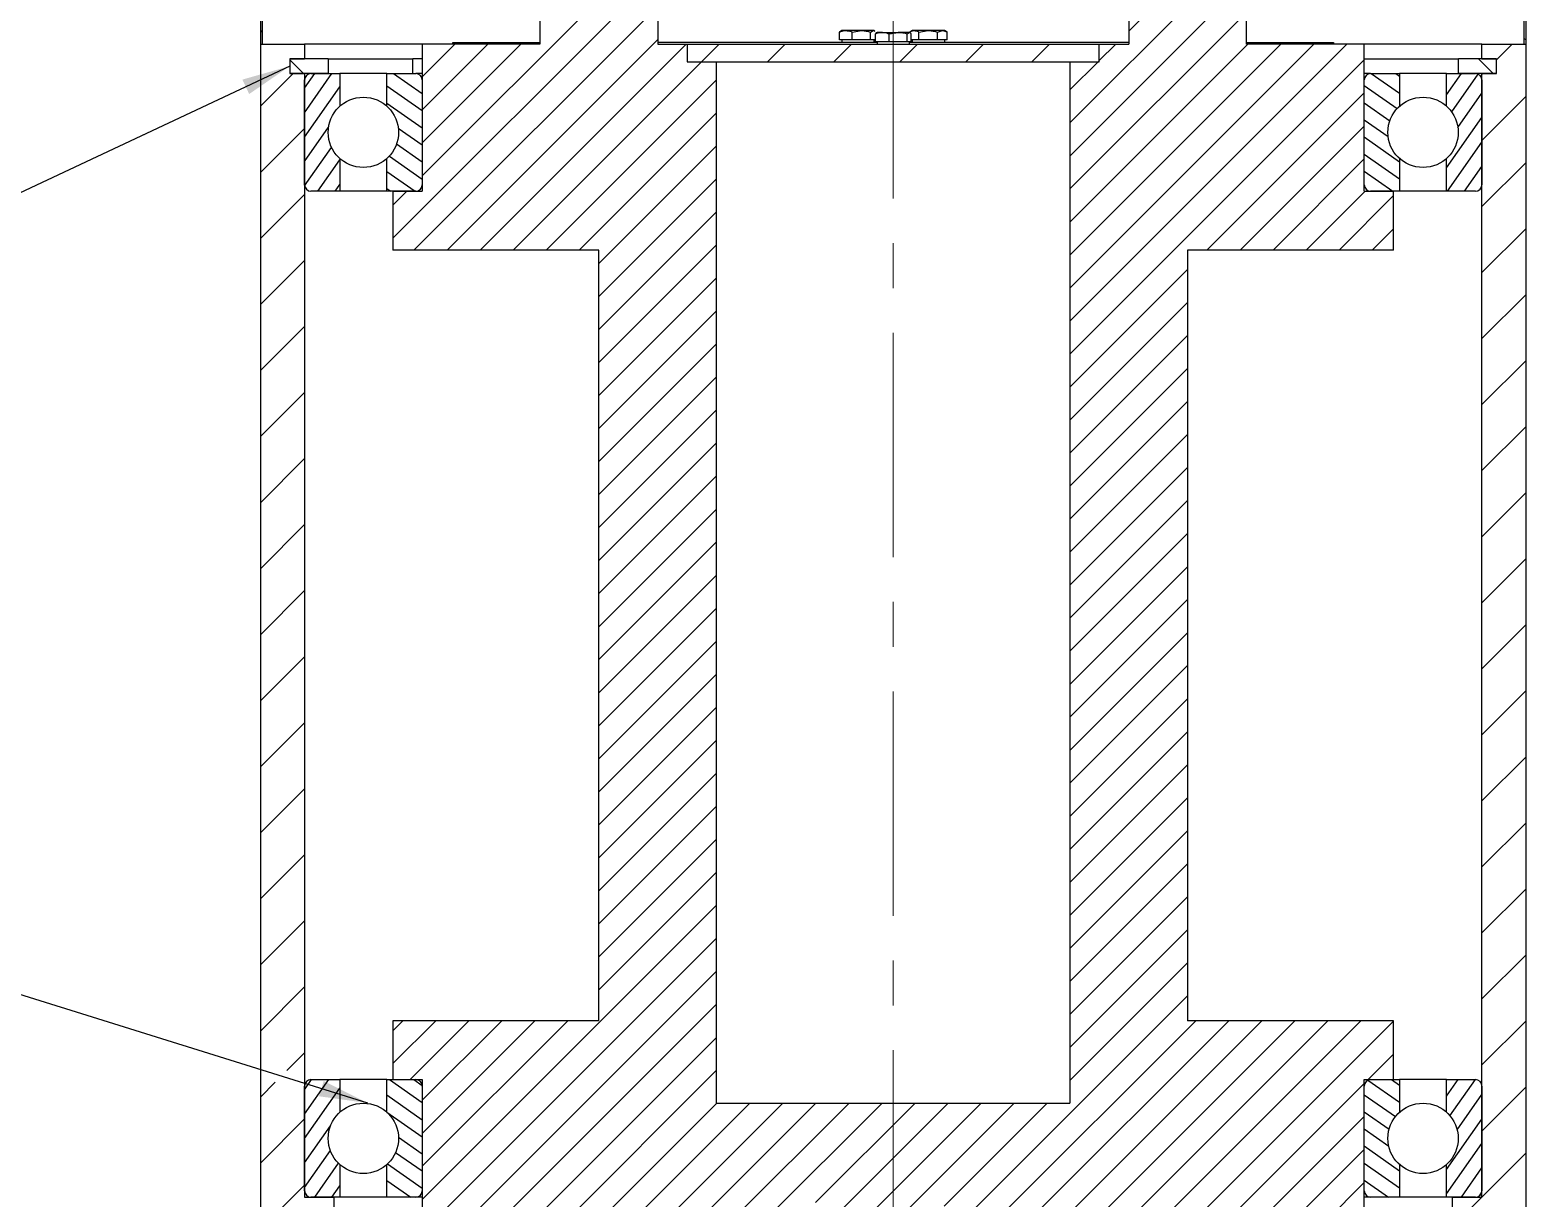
# Model space of a CAD drawing. Header units: millimetres. Extents: x 2 to 1187, y 2 to 839.
# Drawn here: x 628.7 to 730.4, y 618.3 to 697.7 of the extents above; entities that cross this region are included whole.
import ezdxf

# ---------------------------------------------------------------- set-up
doc = ezdxf.new("R2010")
doc.units = ezdxf.units.MM
doc.linetypes.add('CENTERX2', pattern=[20.32, 12.7, -2.54, 2.54, -2.54])
doc.dimstyles.new('SLDDIMSTYLE0', dxfattribs={"dimtxt": 0.18, "dimasz": 3.302, "dimexe": 0, "dimexo": 0.0625, "dimgap": 0, "dimtad": 0, "dimtih": 1, "dimtoh": 1, "dimdec": 0, "dimrnd": 1e-09, "dimzin": 0, "dimdsep": 46, "dimtxsty": 'Standard', "dimsah": 1, "dimcen": 0.09, "dimadec": 0, "dimazin": 0, "dimtfac": 3.302, "dimtdec": 0, "dimtofl": 0, "dimtmove": 0, "dimatfit": 3, "dimfxl": 1, "dimfrac": 2, "dimtolj": 1, "dimtzin": 0, "dimarcsym": 0})

# ---------------------------------------------------------------- blocks, each defined once
blk = doc.blocks.new('SW_HATCH_0')
at = {"color": 0, "linetype": 'Continuous', "lineweight": 18}
for p, q in [((60, 185.72), (52, 177.72)), ((20, 183.89), (4, 167.89)), ((60, 183.48), (48, 171.48)), ((20, 181.64), (2, 163.64)), ((60, 181.23), (48, 169.23)), ((20, 179.4), (3.44, 162.84)), ((60, 178.99), (48, 166.99)), ((-7, 177.78), (-6.88, 177.66)), ((20, 177.15), (5.69, 162.84)), ((78.88, 177.22), (79, 177.1)), ((10.7, 176.84), (4, 170.13)), ((8.46, 176.84), (4, 172.38)), ((6.21, 176.84), (4, 174.62)), ((21.93, 176.84), (7.93, 162.84)), ((24.18, 176.84), (22.98, 175.64)), ((28.67, 176.84), (27.47, 175.64)), ((33.16, 176.84), (31.96, 175.64)), ((37.65, 176.84), (36.45, 175.64)), ((42.14, 176.84), (40.94, 175.64)), ((46.63, 176.84), (45.43, 175.64)), ((66.83, 176.84), (48, 158.01)), ((64.59, 176.84), (48, 160.25)), ((62.34, 176.84), (48, 162.5)), ((60.1, 176.84), (48, 164.74)), ((51.12, 176.84), (50, 175.72)), ((78.06, 176.84), (77, 175.78)), ((-5, 175.78), (-4.06, 174.84)), ((22.98, 175.64), (10.18, 162.84)), ((68, 175.76), (48, 155.76)), ((49.92, 175.64), (48, 173.72)), ((50, 175.72), (49.92, 175.64)), ((75.77, 175.84), (76.77, 174.84)), ((-4.77, 174.84), (-7, 172.61)), ((24, 174.42), (12.42, 162.84)), ((76.06, 174.84), (76, 174.78)), ((68, 173.52), (57.32, 162.84)), ((79, 173.29), (76, 170.29)), ((24, 172.17), (14.67, 162.84)), ((-4, 171.11), (-7, 168.11)), ((68, 171.27), (59.57, 162.84)), ((24, 169.93), (16, 161.93)), ((68, 169.03), (61.81, 162.84)), ((79, 168.8), (76, 165.8)), ((2.95, 166.84), (2, 165.89)), ((24, 167.68), (16, 159.68)), ((68.06, 166.84), (64.06, 162.84)), ((-4, 166.62), (-7, 163.62)), ((70, 166.54), (66.3, 162.84)), ((24, 165.44), (16, 157.44)), ((70, 164.29), (68.55, 162.84)), ((79, 164.31), (76, 161.31)), ((24, 163.19), (16, 155.19)), ((-4, 162.13), (-7, 159.13)), ((24, 160.95), (16, 152.95)), ((56, 161.52), (48, 153.52)), ((79, 159.82), (76, 156.82)), ((24, 158.7), (16, 150.7)), ((56, 159.27), (48, 151.27)), ((-4, 157.64), (-7, 154.64)), ((56, 157.03), (48, 149.03)), ((24, 156.46), (16, 148.46)), ((56, 154.78), (48, 146.78)), ((79, 155.33), (76, 152.33)), ((24, 154.21), (16, 146.21)), ((-4, 153.15), (-7, 150.15)), ((56, 152.54), (48, 144.54)), ((24, 151.97), (16, 143.97)), ((79, 150.84), (76, 147.84)), ((24, 149.72), (16, 141.72)), ((56, 150.29), (48, 142.29)), ((-4, 148.66), (-7, 145.66)), ((24, 147.48), (16, 139.48)), ((56, 148.05), (48, 140.05)), ((56, 145.8), (48, 137.8)), ((79, 146.35), (76, 143.35)), ((24, 145.23), (16, 137.23)), ((-4, 144.17), (-7, 141.17)), ((56, 143.56), (48, 135.56)), ((24, 142.99), (16, 134.99)), ((56, 141.31), (48, 133.31)), ((79, 141.86), (76, 138.86)), ((24, 140.74), (16, 132.74)), ((-4, 139.68), (-7, 136.68)), ((24, 138.5), (16, 130.5)), ((56, 139.07), (48, 131.07)), ((79, 137.37), (76, 134.37)), ((24, 136.25), (16, 128.25)), ((56, 136.82), (48, 128.82)), ((-4, 135.19), (-7, 132.19)), ((56, 134.58), (48, 126.58)), ((24, 134.01), (16, 126.01)), ((56, 132.33), (48, 124.33)), ((79, 132.88), (76, 129.88)), ((24, 131.76), (16, 123.76)), ((-4, 130.7), (-7, 127.7)), ((24, 129.52), (16, 121.52)), ((56, 130.09), (48, 122.09)), ((79, 128.39), (76, 125.39)), ((24, 127.27), (16, 119.27)), ((56, 127.84), (48, 119.84)), ((-4, 126.21), (-7, 123.21)), ((56, 125.6), (48, 117.6)), ((24, 125.03), (16, 117.03)), ((56, 123.35), (48, 115.35)), ((79, 123.9), (76, 120.9)), ((24, 122.78), (16, 114.78)), ((-4, 121.72), (-7, 118.72)), ((56, 121.11), (48, 113.11)), ((24, 120.54), (16, 112.54)), ((79, 119.41), (76, 116.41)), ((24, 118.29), (4, 98.29)), ((56, 118.86), (48, 110.86)), ((-4, 117.23), (-7, 114.23)), ((24, 116.05), (4.79, 96.84)), ((56, 116.62), (48, 108.62)), ((79, 114.92), (76, 111.92)), ((56, 114.37), (48, 106.37)), ((24, 113.8), (7.04, 96.84)), ((-4, 112.74), (-7, 109.74)), ((56, 112.13), (40.71, 96.84)), ((24, 111.56), (9.28, 96.84)), ((4.92, 110.44), (2, 107.52)), ((2.68, 110.44), (2, 109.76)), ((7.17, 110.44), (3.17, 106.44)), ((13.9, 110.44), (4, 100.54)), ((11.66, 110.44), (4, 102.78)), ((9.41, 110.44), (4, 105.03)), ((56.56, 110.44), (42.96, 96.84)), ((58.8, 110.44), (45.2, 96.84)), ((61.05, 110.44), (47.45, 96.84)), ((63.29, 110.44), (49.69, 96.84)), ((65.54, 110.44), (51.94, 96.84)), ((67.78, 110.44), (54.18, 96.84)), ((70, 110.41), (56.43, 96.84)), ((79, 110.43), (76, 107.43)), ((24, 109.31), (11.53, 96.84)), ((-4, 108.25), (-5.2, 107.06)), ((70, 108.17), (68.27, 106.44)), ((24, 107.07), (13.77, 96.84)), ((-6, 106.26), (-7, 105.25)), ((68, 106.17), (58.67, 96.84)), ((79, 105.94), (76, 102.94)), ((24.02, 104.84), (16.02, 96.84)), ((26.26, 104.84), (18.26, 96.84)), ((28.51, 104.84), (20.51, 96.84)), ((30.75, 104.84), (22.75, 96.84)), ((33, 104.84), (25, 96.84)), ((35.24, 104.84), (27.24, 96.84)), ((37.49, 104.84), (30.72, 98.07)), ((39.73, 104.84), (31.73, 96.84)), ((41.98, 104.84), (33.98, 96.84)), ((44.22, 104.84), (36.22, 96.84)), ((46.47, 104.84), (39.47, 97.84)), ((-4, 103.76), (-7, 100.76)), ((68, 103.92), (60.92, 96.84)), ((68, 101.68), (63.16, 96.84)), ((79, 101.45), (76, 98.45)), ((-4, 99.27), (-7, 96.27)), ((68, 99.43), (65.41, 96.84)), ((75.99, 98.44), (70.39, 92.84))]:
    blk.add_line(p, q, dxfattribs=at)

msp = doc.modelspace()

# ---------------------------------------------------------------- hatches: boundary and pattern name
h = msp.add_hatch()
h.set_pattern_fill('ANSI31', color=256, scale=0.3, angle=10)
h.paths.add_polyline_path([(727.404446, 625.924627, 0.4142135624), (726.964446, 626.364627), (725.004446, 626.364627), (725.004446, 624.140042, -0.2124421075), (725.794446, 622.364627, -0.2124421075), (725.004446, 620.589211), (725.004446, 618.364627), (726.964446, 618.364627, 0.4142135624), (727.404446, 618.804627)])
h.paths.add_polyline_path([(649.014446, 622.364627, -0.2124421075), (649.804446, 624.140042), (649.804446, 626.364627), (647.844446, 626.364627, 0.4142135624), (647.404446, 625.924627), (647.404446, 618.804627, 0.4142135624), (647.844446, 618.364627), (649.404446, 618.364627), (649.804446, 618.364627), (649.804446, 620.589211, -0.2124421075)])
h.paths.add_polyline_path([(649.804446, 692.540042), (649.804446, 694.764627), (647.844446, 694.764627, 0.4142135624), (647.404446, 694.324627), (647.404446, 687.204627, 0.4142135624), (647.844446, 686.764627), (649.804446, 686.764627), (649.804446, 688.989211, -0.2124421075), (649.014446, 690.764627, -0.2124421075)])
h.paths.add_polyline_path([(727.404446, 694.324627, 0.4142135624), (726.964446, 694.764627), (725.804446, 694.764627), (725.004446, 694.764627), (725.004446, 692.540042, -0.2124421075), (725.794446, 690.764627, -0.2124421075), (725.004446, 688.989211), (725.004446, 686.764627), (726.964446, 686.764627, 0.4142135624), (727.404446, 687.204627)])
h = msp.add_hatch()
h.set_pattern_fill('ANSI31', color=256, scale=0.3, angle=100)
h.paths.add_polyline_path([(655.404446, 694.324627, 0.4142135624), (654.964446, 694.764627), (653.004446, 694.764627), (653.004446, 692.540042, -0.2124421075), (653.794446, 690.764627, -0.2124421075), (653.004446, 688.989211), (653.004446, 686.764627), (654.964446, 686.764627, 0.4142135624), (655.404446, 687.204627)])
h.paths.add_polyline_path([(721.804446, 692.540042), (721.804446, 694.764627), (719.844446, 694.764627, 0.4142135624), (719.404446, 694.324627), (719.404446, 687.204627, 0.4142135624), (719.844446, 686.764627), (721.404446, 686.764627), (721.804446, 686.764627), (721.804446, 688.989211, -0.2124421075), (721.014446, 690.764627, -0.2124421075)])
h.paths.add_polyline_path([(721.804446, 624.140042), (721.804446, 626.364627), (719.844446, 626.364627, 0.4142135624), (719.404446, 625.924627), (719.404446, 618.804627, 0.4142135624), (719.844446, 618.364627), (721.804446, 618.364627), (721.804446, 620.589211, -0.2124421075), (721.014446, 622.364627, -0.2124421075)])
h.paths.add_polyline_path([(655.404446, 625.924627, 0.4142296746), (654.964422, 626.364627), (653.404446, 626.364627), (653.004446, 626.364627), (653.004446, 624.140042, -0.2124421075), (653.794446, 622.364627, -0.2124421075), (653.004446, 620.589211), (653.004446, 618.364627), (654.964446, 618.364627, 0.4142135624), (655.404446, 618.804627)])

# ---------------------------------------------------------------- linework, layer by layer
at = {"color": 7, "linetype": 'Continuous', "lineweight": 25}
for p, q in [((730.284446, 696.764627), (730.284446, 776.563728)), ((730.404446, 696.764627), (730.404446, 776.283728)), ((703.404446, 736.564627), (703.404446, 696.764627)), ((711.404446, 696.764627), (711.404446, 736.564627)), ((663.404446, 728.484627), (663.404446, 696.764627)), ((671.404446, 727.284427), (671.404446, 696.764627)), ((644.524446, 724.084627), (644.524446, 696.764627)), ((644.404446, 723.564627), (644.404446, 696.764627)), ((683.85076, 697.634834), (683.763803, 697.586379)), ((683.763803, 697.044627), (683.763803, 697.586379)), ((683.902856, 697.684627), (683.842223, 697.649621)), ((684.194562, 697.684627), (683.902856, 697.684627)), ((685.244849, 697.684627), (684.194562, 697.684627)), ((684.625322, 697.586379), (685.244849, 697.684627)), ((684.625322, 697.044627), (684.625322, 697.586379)), ((686.053142, 697.684627), (685.244849, 697.684627)), ((685.864375, 697.586379), (686.053142, 697.684627)), ((685.864375, 697.044627), (685.864375, 697.586379)), ((686.102856, 697.684627), (686.053142, 697.684627)), ((686.163488, 697.649621), (686.102856, 697.684627)), ((686.195669, 696.924627), (686.195669, 697.466379)), ((686.66679, 697.564627), (686.305842, 697.564627)), ((686.66679, 697.564627), (687.742298, 697.564627)), ((687.13791, 697.466379), (687.742298, 697.564627)), ((687.13791, 696.924627), (687.13791, 697.466379)), ((688.479955, 697.564627), (687.742298, 697.564627)), ((688.346687, 697.466379), (688.479955, 697.564627)), ((688.346687, 696.924627), (688.346687, 697.466379)), ((688.702732, 697.684627), (688.543204, 697.592523)), ((688.613222, 696.924627), (688.613222, 697.466379)), ((688.842055, 697.684627), (688.702732, 697.684627)), ((689.786424, 697.684627), (688.842055, 697.684627)), ((689.151409, 697.586379), (689.786424, 697.684627)), ((689.151409, 697.044627), (689.151409, 697.586379)), ((690.747102, 697.684627), (689.786424, 697.684627)), ((690.42144, 697.586379), (690.747102, 697.684627)), ((690.42144, 697.044627), (690.42144, 697.586379)), ((690.902732, 697.684627), (690.747102, 697.684627)), ((691.06226, 697.592523), (690.902732, 697.684627)), ((691.072763, 697.044627), (691.072763, 697.586379)), ((644.404446, 696.764627), (644.524446, 696.764627)), ((644.404446, 696.764627), (644.404446, 541.964627)), ((644.404446, 696.764627), (647.404446, 696.764627)), ((647.404446, 696.764627), (647.404446, 695.764627)), ((655.404446, 696.764627), (647.404446, 696.764627)), ((655.404446, 696.764627), (655.404446, 686.764627)), ((663.404446, 696.764627), (655.404446, 696.764627)), ((657.487373, 696.764627), (657.487373, 696.884627)), ((657.487373, 696.884627), (663.404446, 696.884627)), ((686.304446, 696.884627), (671.404446, 696.884627)), ((671.404446, 696.764627), (673.404446, 696.764627)), ((673.404446, 696.764627), (673.404446, 695.564627)), ((673.404446, 696.764627), (701.404446, 696.764627)), ((684.194562, 697.044627), (683.763803, 697.044627)), ((683.902856, 697.044627), (683.902856, 696.884627)), ((684.625322, 697.044627), (684.194562, 697.044627)), ((685.244849, 697.044627), (684.625322, 697.044627)), ((685.864375, 697.044627), (685.244849, 697.044627)), ((686.053142, 697.044627), (685.864375, 697.044627)), ((686.195669, 697.044627), (686.053142, 697.044627)), ((686.102856, 696.884627), (686.102856, 697.044627)), ((686.66679, 696.924627), (686.195669, 696.924627)), ((686.304446, 696.924627), (686.304446, 696.764627)), ((687.13791, 696.924627), (686.66679, 696.924627)), ((687.742298, 696.924627), (687.13791, 696.924627)), ((688.346687, 696.924627), (687.742298, 696.924627)), ((688.479955, 696.924627), (688.346687, 696.924627)), ((688.613222, 696.924627), (688.479955, 696.924627)), ((688.504446, 696.764627), (688.504446, 696.924627)), ((703.404446, 696.884627), (688.504446, 696.884627)), ((688.842055, 697.044627), (688.613222, 697.044627)), ((688.702732, 697.044627), (688.702732, 696.884627)), ((689.151409, 697.044627), (688.842055, 697.044627)), ((689.786424, 697.044627), (689.151409, 697.044627)), ((690.42144, 697.044627), (689.786424, 697.044627)), ((690.747102, 697.044627), (690.42144, 697.044627)), ((691.072763, 697.044627), (690.747102, 697.044627)), ((690.902732, 696.884627), (690.902732, 697.044627)), ((701.404446, 695.564627), (701.404446, 696.764627)), ((701.404446, 696.764627), (703.404446, 696.764627)), ((711.404446, 696.884627), (717.321519, 696.884627)), ((719.404446, 696.764627), (711.404446, 696.764627)), ((717.321519, 696.884627), (717.321519, 696.764627)), ((719.404446, 686.764627), (719.404446, 696.764627)), ((727.404446, 696.764627), (719.404446, 696.764627)), ((727.404446, 695.764627), (727.404446, 696.764627)), ((727.404446, 696.764627), (730.404446, 696.764627)), ((730.284446, 696.764627), (730.404446, 696.764627)), ((730.404446, 541.964627), (730.404446, 696.764627)), ((646.404446, 695.764627), (646.404446, 694.764627)), ((649.004446, 695.764627), (646.404446, 695.764627)), ((646.404446, 695.764627), (647.404446, 695.764627)), ((649.004446, 695.764627), (649.004446, 694.764627)), ((649.004446, 695.764627), (654.767386, 695.764627)), ((654.767386, 694.764627), (654.767386, 695.764627)), ((655.404446, 695.764627), (654.767386, 695.764627)), ((673.404446, 695.564627), (701.404446, 695.564627)), ((673.404446, 695.564627), (675.404446, 695.564627)), ((675.404446, 624.764627), (675.404446, 695.564627)), ((699.404446, 695.564627), (699.404446, 624.764627)), ((699.404446, 695.564627), (701.404446, 695.564627)), ((719.404446, 695.764627), (725.804446, 695.764627)), ((725.804446, 694.764627), (725.804446, 695.764627)), ((728.404446, 695.764627), (725.804446, 695.764627)), ((727.404446, 695.764627), (728.404446, 695.764627)), ((728.404446, 694.764627), (728.404446, 695.764627)), ((649.004446, 694.764627), (646.404446, 694.764627)), ((646.404446, 694.764627), (647.404446, 694.764627)), ((647.404446, 694.764627), (647.404446, 618.364627)), ((647.404446, 687.204627), (647.404446, 694.324627)), ((647.844446, 694.764627), (649.804446, 694.764627)), ((649.804446, 694.764627), (649.804446, 692.540042)), ((653.004446, 694.764627), (649.804446, 694.764627)), ((653.004446, 692.540042), (653.004446, 694.764627)), ((653.004446, 694.764627), (654.964446, 694.764627)), ((655.404446, 694.764627), (654.964446, 694.764627)), ((655.404446, 694.324627), (655.404446, 687.204627)), ((719.844446, 694.764627), (719.404446, 694.764627)), ((719.404446, 687.204627), (719.404446, 694.324627)), ((719.844446, 694.764627), (721.804446, 694.764627)), ((725.004446, 694.764627), (721.804446, 694.764627)), ((721.804446, 694.764627), (721.804446, 692.540042)), ((725.004446, 692.540042), (725.004446, 694.764627)), ((725.004446, 694.764627), (726.964446, 694.764627)), ((728.404446, 694.764627), (725.804446, 694.764627)), ((727.404446, 618.364627), (727.404446, 694.764627)), ((727.404446, 694.764627), (728.404446, 694.764627)), ((727.404446, 694.324627), (727.404446, 687.204627)), ((724.999914, 692.540042), (724.995847, 692.540042)), ((725.004446, 692.540042), (724.999914, 692.540042)), ((649.804446, 688.989211), (649.804446, 686.764627)), ((653.004446, 686.764627), (653.004446, 688.989211)), ((721.804446, 688.989211), (721.804446, 686.764627)), ((724.995838, 688.989211), (724.999914, 688.989211)), ((725.004446, 688.989211), (724.999914, 688.989211)), ((725.004446, 686.764627), (725.004446, 688.989211)), ((649.804446, 686.764627), (647.844446, 686.764627)), ((653.004446, 686.764627), (649.804446, 686.764627)), ((654.964446, 686.764627), (653.004446, 686.764627)), ((653.404446, 686.764627), (653.404446, 682.764627)), ((653.404446, 686.764627), (655.404446, 686.764627)), ((719.404446, 686.764627), (721.404446, 686.764627)), ((721.804446, 686.764627), (719.844446, 686.764627)), ((721.404446, 682.764627), (721.404446, 686.764627)), ((725.004446, 686.764627), (721.804446, 686.764627)), ((726.964446, 686.764627), (725.004446, 686.764627)), ((667.404446, 682.764627), (653.404446, 682.764627)), ((667.404446, 630.364627), (667.404446, 682.764627)), ((721.404446, 682.764627), (707.404446, 682.764627)), ((707.404446, 682.764627), (707.404446, 630.364627)), ((653.404446, 630.364627), (653.404446, 626.364627)), ((667.404446, 630.364627), (653.404446, 630.364627)), ((721.404446, 630.364627), (707.404446, 630.364627)), ((721.404446, 626.364627), (721.404446, 630.364627)), ((647.844446, 626.364627), (649.804446, 626.364627)), ((649.804446, 626.364627), (649.804446, 624.140042)), ((653.004446, 626.364627), (649.804446, 626.364627)), ((653.004446, 624.140042), (653.004446, 626.364627)), ((653.004446, 626.364627), (654.964446, 626.364627)), ((653.404446, 626.364627), (655.404446, 626.364627)), ((655.404446, 626.364627), (655.404446, 616.764627)), ((719.404446, 626.364627), (721.404446, 626.364627)), ((719.404446, 616.764627), (719.404446, 626.364627)), ((719.844446, 626.364627), (721.804446, 626.364627)), ((725.004446, 626.364627), (721.804446, 626.364627)), ((721.804446, 626.364627), (721.804446, 624.140042)), ((725.004446, 624.140042), (725.004446, 626.364627)), ((725.004446, 626.364627), (726.964446, 626.364627)), ((647.404446, 618.804627), (647.404446, 625.924627)), ((655.404446, 625.924627), (655.404446, 618.804627)), ((719.404446, 618.804627), (719.404446, 625.924627)), ((727.404446, 625.924627), (727.404446, 618.804627)), ((675.404446, 624.764627), (699.404446, 624.764627)), ((649.804446, 620.589211), (649.804446, 618.364627)), ((653.004446, 618.364627), (653.004446, 620.589211)), ((721.804446, 620.589211), (721.804446, 618.364627)), ((725.004446, 618.364627), (725.004446, 620.589211)), ((647.404446, 618.364627), (649.404446, 618.364627)), ((649.804446, 618.364627), (647.844446, 618.364627)), ((649.404446, 618.364627), (649.404446, 616.764627)), ((653.004446, 618.364627), (649.804446, 618.364627)), ((654.964446, 618.364627), (653.004446, 618.364627)), ((655.404446, 618.364627), (654.964446, 618.364627)), ((719.844446, 618.364627), (719.404446, 618.364627)), ((721.804446, 618.364627), (719.844446, 618.364627)), ((725.004446, 618.364627), (721.804446, 618.364627)), ((726.964446, 618.364627), (725.004446, 618.364627)), ((725.404446, 616.764627), (725.404446, 618.364627)), ((725.404446, 618.364627), (727.404446, 618.364627))]:
    msp.add_line(p, q, dxfattribs=at)
at = {"color": 7, "linetype": 'CENTERX2', "lineweight": 18, "ltscale": 1.2}
for p in [(687.404446, 752.324177), (687.404446, 539.964627)]:
    msp.add_line(p, (687.404446, 696.764627), dxfattribs=at)
for centre in [(651.404446, 690.764627), (723.404446, 690.764627), (651.404446, 622.364627), (723.404446, 622.364627)]:
    msp.add_circle(centre, 2.39)
at = {"color": 7, "linetype": 'Continuous', "lineweight": 25}
for centre, start, end in [((647.844446, 694.324627), 90, 180), ((654.964446, 694.324627), 0, 90), ((719.844446, 694.324627), 90, 180), ((726.964446, 694.324627), 0, 90), ((647.844446, 687.204627), 180, 270), ((654.964446, 687.204627), 270, 0), ((719.844446, 687.204627), 180, 270), ((726.964446, 687.204627), 270, 0), ((647.844446, 625.924627), 90, 180), ((654.964446, 625.924627), 0, 90), ((719.844446, 625.924627), 90, 180), ((726.964446, 625.924627), 0, 90), ((647.844446, 618.804627), 180, 270), ((654.964446, 618.804627), 270, 0), ((719.844446, 618.804627), 180, 270), ((726.964446, 618.804627), 270, 0)]:
    msp.add_arc(centre, 0.44, start, end, dxfattribs=at)
for points, knots in [([(683.763803, 697.586379), (683.873593, 697.626751), (684.015682, 697.679), (684.161432, 697.683585), (684.194562, 697.684627)], [0, 0, 0, 0, 0.7726909472, 1, 1, 1, 1]), ([(684.194562, 697.684627), (684.310468, 697.672073), (684.456302, 697.656278), (684.596542, 697.598281), (684.625322, 697.586379)], [0, 0, 0, 0, 0.7947832545, 1, 1, 1, 1]), ([(685.244849, 697.684627), (685.259525, 697.684529), (685.468731, 697.683132), (685.673744, 697.632997), (685.864375, 697.586379)], [0, 0, 0, 0, 0.070150268, 1, 1, 1, 1]), ([(686.053142, 697.684627), (686.057615, 697.684597), (686.091981, 697.68437), (686.125658, 697.657878), (686.154951, 697.634834)], [0, 0, 0, 0, 0.130172723, 1, 1, 1, 1]), ([(686.195669, 697.466379), (686.227146, 697.478281), (686.380526, 697.536278), (686.540024, 697.552073), (686.66679, 697.564627)], [0, 0, 0, 0, 0.2052167455, 1, 1, 1, 1]), ([(686.328937, 697.564627), (686.32578, 697.564529), (686.280777, 697.563132), (686.236676, 697.512997), (686.195669, 697.466379)], [0, 0, 0, 0, 0.070150268, 1, 1, 1, 1]), ([(686.66679, 697.564627), (686.703024, 697.563585), (686.86243, 697.559), (687.017832, 697.506751), (687.13791, 697.466379)], [0, 0, 0, 0, 0.2273090528, 1, 1, 1, 1]), ([(687.742298, 697.564627), (687.756616, 697.564529), (687.96071, 697.563132), (688.160714, 697.512997), (688.346687, 697.466379)], [0, 0, 0, 0, 0.070150268, 1, 1, 1, 1]), ([(688.479955, 697.564627), (688.483112, 697.564529), (688.528115, 697.563132), (688.572215, 697.512997), (688.613222, 697.466379)], [0, 0, 0, 0, 0.070150268, 1, 1, 1, 1]), ([(688.532701, 697.586379), (688.611548, 697.626751), (688.713591, 697.679), (688.818262, 697.683585), (688.842055, 697.684627)], [0, 0, 0, 0, 0.7726909472, 1, 1, 1, 1]), ([(688.842055, 697.684627), (688.925294, 697.672073), (689.030025, 697.656278), (689.13074, 697.598281), (689.151409, 697.586379)], [0, 0, 0, 0, 0.7947832545, 1, 1, 1, 1]), ([(689.786424, 697.684627), (689.801467, 697.684529), (690.015904, 697.683132), (690.226043, 697.632997), (690.42144, 697.586379)], [0, 0, 0, 0, 0.070150268, 1, 1, 1, 1]), ([(690.747102, 697.684627), (690.754816, 697.684529), (690.864788, 697.683132), (690.972556, 697.632997), (691.072763, 697.586379)], [0, 0, 0, 0, 0.070150268, 1, 1, 1, 1])]:
    msp.add_open_spline(points, degree=3, knots=knots, dxfattribs=at)

# ---------------------------------------------------------------- block references
at = {"color": 7, "linetype": 'Continuous', "lineweight": 18}
msp.add_blockref('SW_HATCH_0', (651.404446, 519.925139), dxfattribs=at)

# ---------------------------------------------------------------- leaders
at = {"color": 7, "linetype": 'Continuous', "lineweight": 25}
for points in [[(646.404446, 695.264627), (604.040404, 675.37)], [(651.702838, 624.763707), (604.040404, 639.637677)]]:
    msp.add_leader(points, dimstyle='SLDDIMSTYLE0', dxfattribs=at)

doc.saveas('drawing.dxf')
